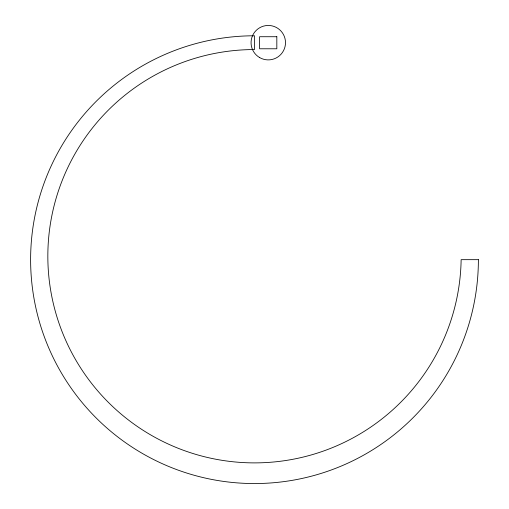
<?xml version="1.0" encoding="UTF-8"?>
<svg xmlns="http://www.w3.org/2000/svg" width="509" height="509" viewBox="0 0 509 509"><rect width="100%" height="100%" fill="white"/><g stroke="black" fill="none" stroke-linecap="round" stroke-linejoin="round"><path stroke-width="0.76" d="M276.826 36.724L259.603 36.724L259.603 48.781L276.826 48.781L276.826 36.724M478.384 259.666L461.135 259.666A206.66 206.66 0 0 1 252.203 462.872A206.66 206.66 0 0 1 47.84 255.073A206.66 206.66 0 0 1 254.5 49.558L254.5 35.783A223.884 223.884 0 0 0 30.616 259.666A223.884 223.884 0 0 0 254.5 483.55A223.884 223.884 0 0 0 478.384 259.666M259.666 57.587A17.223 17.223 0 0 0 285.498 42.673A17.223 17.223 0 0 0 259.666 27.76A17.223 17.223 0 0 0 259.666 57.587"/></g></svg>
